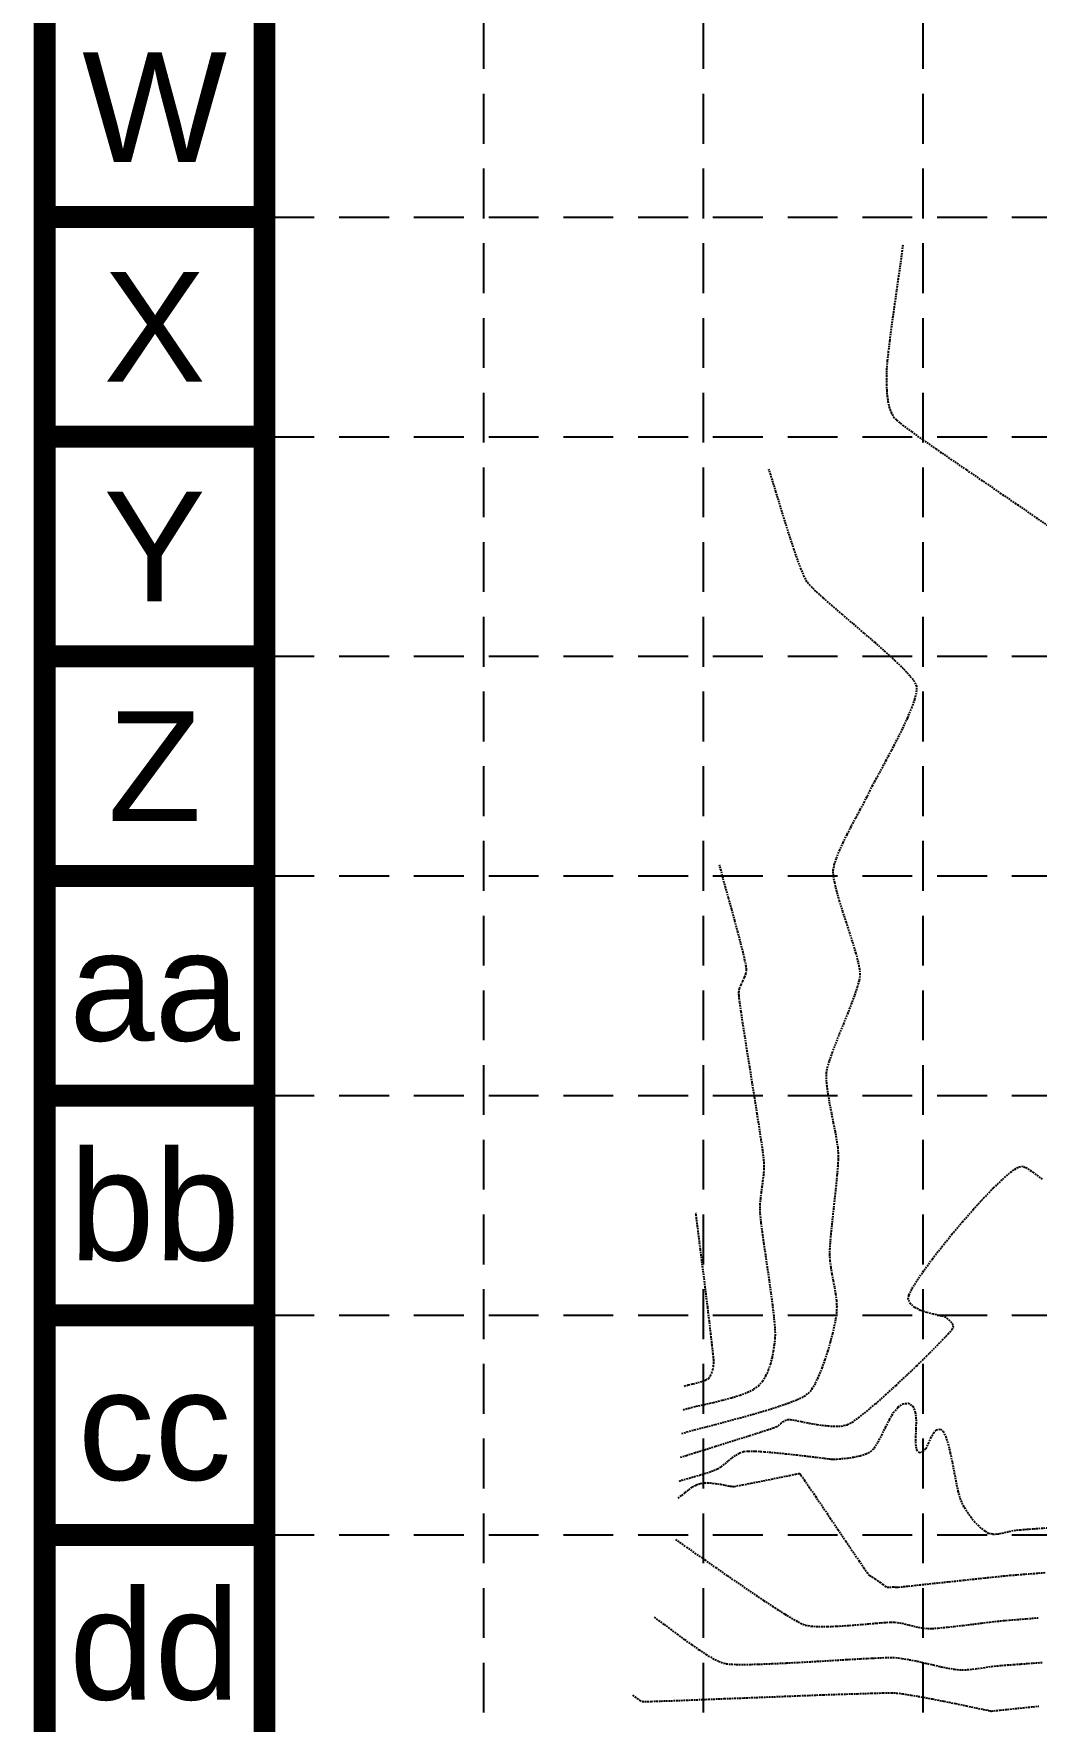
# Model space of a CAD drawing. Header units: inches. Extents: x 7994 to 10114, y 11164 to 12491.
# Drawn here: x 7994.1 to 8145, y 11468.5 to 11722.6 of the extents above; entities that cross this region are included whole.
import ezdxf
from ezdxf.enums import TextEntityAlignment as Align

# ---------------------------------------------------------------- set-up
doc = ezdxf.new("R2010")
doc.units = ezdxf.units.IN
doc.header["$MEASUREMENT"] = 0
doc.linetypes.add('HIDDEN', pattern=[0.375, 0.25, -0.125])
doc.linetypes.add('x4227topo$0$HIDDEN', pattern=[0.375, 0.25, -0.125])
for name, color, linetype in [('BASE', 7, 'Continuous'), ('CONTOURS', 43, 'x4227topo$0$HIDDEN'), ('GRID', 254, 'HIDDEN')]:
    doc.layers.add(name, color=color, linetype=linetype)
doc.styles.get("Standard").update_dxf_attribs({"font": 'ARIAL.TTF'})

msp = doc.modelspace()

# ---------------------------------------------------------------- linework, layer by layer
at = {"layer": 'BASE', "const_width": 3.31}
for points in [[(7995.74, 11165.85), (10112.54, 11165.85), (10112.54, 12488.85), (7995.74, 12488.85)], [(8028.82, 11198.92), (10079.47, 11198.92), (10079.47, 12455.77), (8028.82, 12455.77)]]:
    msp.add_lwpolyline(points, close=True, dxfattribs=at)
for points in [[(8028.82, 11695.05), (7995.74, 11695.05)], [(8028.82, 11661.97), (7995.74, 11661.97)], [(8028.82, 11628.9), (7995.74, 11628.9)], [(8028.82, 11595.82), (7995.74, 11595.82)], [(8028.82, 11562.75), (7995.74, 11562.75)], [(8028.82, 11529.67), (7995.74, 11529.67)], [(8028.82, 11496.6), (7995.74, 11496.6)]]:
    msp.add_lwpolyline(points, dxfattribs=at)
at = {"layer": 'CONTOURS', "color": 43}
for p, q in [((8124.79, 11690, 1243), (8124.63, 11688.84, 1243)), ((8124.9, 11690.81, 1243), (8124.79, 11690, 1243)), ((8124.43, 11687.4, 1243), (8124.19, 11685.74, 1243)), ((8124.63, 11688.84, 1243), (8124.43, 11687.4, 1243)), ((8124.19, 11685.74, 1243), (8123.93, 11683.92, 1243)), ((8123.66, 11682.01, 1243), (8123.4, 11680.08, 1243)), ((8123.93, 11683.92, 1243), (8123.66, 11682.01, 1243)), ((8123.4, 11680.08, 1243), (8123.14, 11678.19, 1243)), ((8123.14, 11678.19, 1243), (8122.91, 11676.4, 1243)), ((8122.71, 11674.78, 1243), (8122.56, 11673.39, 1243)), ((8122.91, 11676.4, 1243), (8122.71, 11674.78, 1243)), ((8122.46, 11672.31, 1243), (8122.43, 11671.59, 1243)), ((8122.43, 11671.59, 1243), (8122.44, 11670.74, 1243)), ((8122.56, 11673.39, 1243), (8122.46, 11672.31, 1243)), ((8122.44, 11670.74, 1243), (8122.45, 11669.87, 1243)), ((8122.45, 11669.87, 1243), (8122.47, 11669, 1243)), ((8122.47, 11669, 1243), (8122.53, 11668.14, 1243)), ((8122.53, 11668.14, 1243), (8122.65, 11667.3, 1243)), ((8122.65, 11667.3, 1243), (8122.83, 11666.47, 1243)), ((8122.83, 11666.47, 1243), (8123.11, 11665.69, 1243)), ((8123.11, 11665.69, 1243), (8123.49, 11664.94, 1243)), ((8123.49, 11664.94, 1243), (8123.94, 11664.47, 1243)), ((8123.94, 11664.47, 1243), (8124.86, 11663.72, 1243)), ((8124.86, 11663.72, 1243), (8126.2, 11662.73, 1243)), ((8126.2, 11662.73, 1243), (8127.89, 11661.52, 1243)), ((8127.89, 11661.52, 1243), (8129.87, 11660.13, 1243)), ((8129.87, 11660.13, 1243), (8132.09, 11658.6, 1243)), ((8105.01, 11656.24, 1243), (8104.75, 11657.06, 1243)), ((8105.37, 11655.08, 1243), (8105.01, 11656.24, 1243)), ((8132.09, 11658.6, 1243), (8134.49, 11656.96, 1243)), ((8134.49, 11656.96, 1243), (8137, 11655.25, 1243)), ((8105.8, 11653.67, 1243), (8105.37, 11655.08, 1243)), ((8106.29, 11652.05, 1243), (8105.8, 11653.67, 1243)), ((8137, 11655.25, 1243), (8139.56, 11653.49, 1243)), ((8106.82, 11650.3, 1243), (8106.29, 11652.05, 1243)), ((8139.56, 11653.49, 1243), (8142.13, 11651.74, 1243)), ((8142.13, 11651.74, 1243), (8144.63, 11650, 1243)), ((8107.39, 11648.5, 1243), (8106.82, 11650.3, 1243)), ((8107.96, 11646.7, 1243), (8107.39, 11648.5, 1243)), ((8144.63, 11650, 1243), (8147.01, 11648.34, 1243)), ((8108.53, 11644.97, 1243), (8107.96, 11646.7, 1243)), ((8109.08, 11643.38, 1243), (8108.53, 11644.97, 1243)), ((8109.6, 11642, 1243), (8109.08, 11643.38, 1243)), ((8110.07, 11640.9, 1243), (8109.6, 11642, 1243)), ((8110.46, 11640.14, 1243), (8110.07, 11640.9, 1243)), ((8110.96, 11639.54, 1243), (8110.46, 11640.14, 1243)), ((8111.8, 11638.7, 1243), (8110.96, 11639.54, 1243)), ((8112.93, 11637.67, 1243), (8111.8, 11638.7, 1243)), ((8114.28, 11636.49, 1243), (8112.93, 11637.67, 1243)), ((8115.79, 11635.19, 1243), (8114.28, 11636.49, 1243)), ((8117.41, 11633.81, 1243), (8115.79, 11635.19, 1243)), ((8119.07, 11632.39, 1243), (8117.41, 11633.81, 1243)), ((8120.72, 11630.96, 1243), (8119.07, 11632.39, 1243)), ((8122.3, 11629.56, 1243), (8120.72, 11630.96, 1243)), ((8123.74, 11628.24, 1243), (8122.3, 11629.56, 1243)), ((8124.99, 11627.02, 1243), (8123.74, 11628.24, 1243)), ((8125.99, 11625.94, 1243), (8124.99, 11627.02, 1243)), ((8126.68, 11625.04, 1243), (8125.99, 11625.94, 1243)), ((8126.99, 11624.36, 1243), (8126.68, 11625.04, 1243)), ((8126.72, 11622.45, 1243), (8126.98, 11623.54, 1243)), ((8126.98, 11623.54, 1243), (8126.99, 11624.36, 1243)), ((8125.63, 11619.64, 1243), (8126.26, 11621.13, 1243)), ((8126.26, 11621.13, 1243), (8126.72, 11622.45, 1243)), ((8124.06, 11616.4, 1243), (8124.89, 11618.05, 1243)), ((8124.89, 11618.05, 1243), (8125.63, 11619.64, 1243)), ((8123.21, 11614.76, 1243), (8124.06, 11616.4, 1243)), ((8121.57, 11611.71, 1243), (8122.36, 11613.17, 1243)), ((8122.36, 11613.17, 1243), (8123.21, 11614.76, 1243)), ((8120.3, 11609.36, 1243), (8120.87, 11610.42, 1243)), ((8120.87, 11610.42, 1243), (8121.57, 11611.71, 1243)), ((8119.06, 11606.88, 1243), (8119.55, 11607.83, 1243)), ((8119.55, 11607.83, 1243), (8119.92, 11608.59, 1243)), ((8119.92, 11608.59, 1243), (8120.3, 11609.36, 1243)), ((8117.84, 11604.61, 1243), (8118.48, 11605.8, 1243)), ((8118.48, 11605.8, 1243), (8119.06, 11606.88, 1243)), ((8116.52, 11602.08, 1243), (8117.18, 11603.36, 1243)), ((8117.18, 11603.36, 1243), (8117.84, 11604.61, 1243)), ((8115.35, 11599.61, 1243), (8115.9, 11600.82, 1243)), ((8115.9, 11600.82, 1243), (8116.52, 11602.08, 1243)), ((8114.58, 11597.51, 1243), (8114.9, 11598.49, 1243)), ((8114.9, 11598.49, 1243), (8115.35, 11599.61, 1243)), ((8097.53, 11596.65, 1244), (8097.3, 11597.48, 1244)), ((8097.84, 11595.5, 1244), (8097.53, 11596.65, 1244)), ((8098.23, 11594.09, 1244), (8097.84, 11595.5, 1244)), ((8114.42, 11596.68, 1243), (8114.58, 11597.51, 1243)), ((8114.45, 11595.87, 1243), (8114.42, 11596.68, 1243)), ((8114.65, 11594.78, 1243), (8114.45, 11595.87, 1243)), ((8098.67, 11592.5, 1244), (8098.23, 11594.09, 1244)), ((8114.97, 11593.48, 1243), (8114.65, 11594.78, 1243)), ((8115.39, 11592.01, 1243), (8114.97, 11593.48, 1243)), ((8099.14, 11590.81, 1244), (8098.67, 11592.5, 1244)), ((8099.61, 11589.07, 1244), (8099.14, 11590.81, 1244)), ((8115.88, 11590.44, 1243), (8115.39, 11592.01, 1243)), ((8116.4, 11588.82, 1243), (8115.88, 11590.44, 1243)), ((8100.07, 11587.36, 1244), (8099.61, 11589.07, 1244)), ((8116.93, 11587.19, 1243), (8116.4, 11588.82, 1243)), ((8100.49, 11585.74, 1244), (8100.07, 11587.36, 1244)), ((8100.86, 11584.3, 1244), (8100.49, 11585.74, 1244)), ((8117.43, 11585.62, 1243), (8116.93, 11587.19, 1243)), ((8117.86, 11584.15, 1243), (8117.43, 11585.62, 1243)), ((8101.14, 11583.1, 1244), (8100.86, 11584.3, 1244)), ((8101.32, 11582.2, 1244), (8101.14, 11583.1, 1244)), ((8118.21, 11582.85, 1243), (8117.86, 11584.15, 1243)), ((8118.42, 11581.76, 1243), (8118.21, 11582.85, 1243)), ((8100.55, 11579.43, 1244), (8100.82, 11579.98, 1244)), ((8100.82, 11579.98, 1244), (8101.08, 11580.54, 1244)), ((8101.08, 11580.54, 1244), (8101.29, 11581.1, 1244)), ((8101.29, 11581.1, 1244), (8101.38, 11581.69, 1244)), ((8101.38, 11581.69, 1244), (8101.32, 11582.2, 1244)), ((8118.09, 11579.11, 1243), (8118.37, 11580.14, 1243)), ((8118.37, 11580.14, 1243), (8118.49, 11580.94, 1243)), ((8118.49, 11580.94, 1243), (8118.42, 11581.76, 1243)), ((8100.21, 11578.28, 1244), (8100.33, 11578.86, 1244)), ((8100.24, 11577.77, 1244), (8100.21, 11578.28, 1244)), ((8100.36, 11576.78, 1244), (8100.24, 11577.77, 1244)), ((8100.33, 11578.86, 1244), (8100.55, 11579.43, 1244)), ((8117.18, 11576.52, 1243), (8117.68, 11577.88, 1243)), ((8117.68, 11577.88, 1243), (8118.09, 11579.11, 1243)), ((8100.56, 11575.37, 1244), (8100.36, 11576.78, 1244)), ((8100.82, 11573.62, 1244), (8100.56, 11575.37, 1244)), ((8116, 11573.55, 1243), (8116.61, 11575.06, 1243)), ((8116.61, 11575.06, 1243), (8117.18, 11576.52, 1243)), ((8101.14, 11571.61, 1244), (8100.82, 11573.62, 1244)), ((8115.39, 11572.04, 1243), (8116, 11573.55, 1243)), ((8101.49, 11569.39, 1244), (8101.14, 11571.61, 1244)), ((8114.29, 11569.22, 1243), (8114.81, 11570.58, 1243)), ((8114.81, 11570.58, 1243), (8115.39, 11572.04, 1243)), ((8101.86, 11567.06, 1244), (8101.49, 11569.39, 1244)), ((8113.56, 11566.96, 1243), (8113.87, 11567.99, 1243)), ((8113.87, 11567.99, 1243), (8114.29, 11569.22, 1243)), ((8102.24, 11564.67, 1244), (8101.86, 11567.06, 1244)), ((8102.62, 11562.3, 1244), (8102.24, 11564.67, 1244)), ((8113.4, 11565.25, 1243), (8113.41, 11566.16, 1243)), ((8113.5, 11564.13, 1243), (8113.4, 11565.25, 1243)), ((8113.41, 11566.16, 1243), (8113.56, 11566.96, 1243)), ((8102.98, 11560.02, 1244), (8102.62, 11562.3, 1244)), ((8113.68, 11562.86, 1243), (8113.5, 11564.13, 1243)), ((8113.92, 11561.49, 1243), (8113.68, 11562.86, 1243)), ((8103.31, 11557.91, 1244), (8102.98, 11560.02, 1244)), ((8114.19, 11560.07, 1243), (8113.92, 11561.49, 1243)), ((8114.48, 11558.65, 1243), (8114.19, 11560.07, 1243)), ((8103.59, 11556.03, 1244), (8103.31, 11557.91, 1244)), ((8114.75, 11557.28, 1243), (8114.48, 11558.65, 1243)), ((8114.98, 11556.01, 1243), (8114.75, 11557.28, 1243)), ((8103.81, 11554.47, 1244), (8103.59, 11556.03, 1244)), ((8103.96, 11553.28, 1244), (8103.81, 11554.47, 1244)), ((8115.14, 11554.89, 1243), (8114.98, 11556.01, 1243)), ((8115.22, 11553.98, 1243), (8115.14, 11554.89, 1243)), ((8104.03, 11552.56, 1244), (8103.96, 11553.28, 1244)), ((8104.02, 11551.66, 1244), (8104.03, 11552.56, 1244)), ((8115.04, 11550.85, 1243), (8115.15, 11552.11, 1243)), ((8115.15, 11552.11, 1243), (8115.21, 11553.17, 1243)), ((8115.21, 11553.17, 1243), (8115.22, 11553.98, 1243)), ((8142.08, 11551.87, 1242), (8142.76, 11552.13, 1242)), ((8142.76, 11552.13, 1242), (8143.41, 11551.91, 1242)), ((8143.41, 11551.91, 1242), (8144.47, 11551.22, 1242)), ((8103.73, 11548.99, 1244), (8103.85, 11549.88, 1244)), ((8103.85, 11549.88, 1244), (8103.96, 11550.77, 1244)), ((8103.96, 11550.77, 1244), (8104.02, 11551.66, 1244)), ((8114.75, 11547.93, 1243), (8114.91, 11549.44, 1243)), ((8114.91, 11549.44, 1243), (8115.04, 11550.85, 1243)), ((8138.56, 11548.86, 1242), (8139.93, 11550.17, 1242)), ((8139.93, 11550.17, 1242), (8141.11, 11551.2, 1242)), ((8141.11, 11551.2, 1242), (8142.08, 11551.87, 1242)), ((8144.47, 11551.22, 1242), (8145.89, 11550.11, 1242)), ((8103.43, 11546.32, 1244), (8103.5, 11547.21, 1244)), ((8103.5, 11547.21, 1244), (8103.61, 11548.1, 1244)), ((8103.61, 11548.1, 1244), (8103.73, 11548.99, 1244)), ((8114.58, 11546.36, 1243), (8114.75, 11547.93, 1243)), ((8135.49, 11545.59, 1242), (8137.06, 11547.31, 1242)), ((8137.06, 11547.31, 1242), (8138.56, 11548.86, 1242)), ((8093.85, 11544.27, 1245), (8093.76, 11545.08, 1245)), ((8094.01, 11543.04, 1245), (8093.85, 11544.27, 1245)), ((8103.41, 11545.43, 1244), (8103.43, 11546.32, 1244)), ((8103.46, 11544.68, 1244), (8103.41, 11545.43, 1244)), ((8103.59, 11543.57, 1244), (8103.46, 11544.68, 1244)), ((8114.25, 11543.29, 1243), (8114.41, 11544.8, 1243)), ((8114.41, 11544.8, 1243), (8114.58, 11546.36, 1243)), ((8133.88, 11543.75, 1242), (8135.49, 11545.59, 1242)), ((8094.21, 11541.45, 1245), (8094.01, 11543.04, 1245)), ((8103.77, 11542.17, 1244), (8103.59, 11543.57, 1244)), ((8104, 11540.53, 1244), (8103.77, 11542.17, 1244)), ((8113.99, 11540.62, 1243), (8114.1, 11541.88, 1243)), ((8114.1, 11541.88, 1243), (8114.25, 11543.29, 1243)), ((8130.76, 11539.98, 1242), (8132.29, 11541.87, 1242)), ((8132.29, 11541.87, 1242), (8133.88, 11543.75, 1242)), ((8094.44, 11539.58, 1245), (8094.21, 11541.45, 1245)), ((8094.7, 11537.51, 1245), (8094.44, 11539.58, 1245)), ((8104.26, 11538.74, 1244), (8104, 11540.53, 1244)), ((8113.91, 11538.75, 1243), (8113.92, 11539.56, 1243)), ((8113.92, 11539.56, 1243), (8113.99, 11540.62, 1243)), ((8129.35, 11538.16, 1242), (8130.76, 11539.98, 1242)), ((8094.98, 11535.32, 1245), (8094.7, 11537.51, 1245)), ((8104.54, 11536.84, 1244), (8104.26, 11538.74, 1244)), ((8104.81, 11534.91, 1244), (8104.54, 11536.84, 1244)), ((8113.96, 11537.83, 1243), (8113.91, 11538.75, 1243)), ((8114.09, 11536.87, 1243), (8113.96, 11537.83, 1243)), ((8114.26, 11535.88, 1243), (8114.09, 11536.87, 1243)), ((8128.1, 11536.46, 1242), (8129.35, 11538.16, 1242)), ((8095.26, 11533.08, 1245), (8094.98, 11535.32, 1245)), ((8105.08, 11533.01, 1244), (8104.81, 11534.91, 1244)), ((8114.46, 11534.87, 1243), (8114.26, 11535.88, 1243)), ((8114.65, 11533.85, 1243), (8114.46, 11534.87, 1243)), ((8126.29, 11533.67, 1242), (8127.06, 11534.95, 1242)), ((8127.06, 11534.95, 1242), (8128.1, 11536.46, 1242)), ((8095.53, 11530.87, 1245), (8095.26, 11533.08, 1245)), ((8105.32, 11531.21, 1244), (8105.08, 11533.01, 1244)), ((8114.82, 11532.84, 1243), (8114.65, 11533.85, 1243)), ((8114.94, 11531.85, 1243), (8114.82, 11532.84, 1243)), ((8114.99, 11530.89, 1243), (8114.94, 11531.85, 1243)), ((8125.71, 11532.09, 1242), (8125.82, 11532.7, 1242)), ((8126.06, 11531.39, 1242), (8125.71, 11532.09, 1242)), ((8125.82, 11532.7, 1242), (8126.29, 11533.67, 1242)), ((8095.78, 11528.76, 1245), (8095.53, 11530.87, 1245)), ((8105.51, 11529.56, 1244), (8105.32, 11531.21, 1244)), ((8105.65, 11528.14, 1244), (8105.51, 11529.56, 1244)), ((8114.63, 11528.11, 1243), (8114.83, 11529.15, 1243)), ((8114.83, 11529.15, 1243), (8114.95, 11529.98, 1243)), ((8114.95, 11529.98, 1243), (8114.99, 11530.89, 1243)), ((8126.71, 11530.84, 1242), (8126.06, 11531.39, 1242)), ((8127.57, 11530.41, 1242), (8126.71, 11530.84, 1242)), ((8128.53, 11530.08, 1242), (8127.57, 11530.41, 1242)), ((8129.5, 11529.83, 1242), (8128.53, 11530.08, 1242)), ((8130.36, 11529.63, 1242), (8129.5, 11529.83, 1242)), ((8131.03, 11529.47, 1242), (8130.36, 11529.63, 1242)), ((8131.39, 11529.32, 1242), (8131.03, 11529.47, 1242)), ((8131.69, 11529.07, 1242), (8131.39, 11529.32, 1242)), ((8132, 11528.8, 1242), (8131.69, 11529.07, 1242)), ((8096.01, 11526.84, 1245), (8095.78, 11528.76, 1245)), ((8096.2, 11525.17, 1245), (8096.01, 11526.84, 1245)), ((8105.72, 11527, 1244), (8105.65, 11528.14, 1244)), ((8105.7, 11526.22, 1244), (8105.72, 11527, 1244)), ((8114.03, 11525.66, 1243), (8114.36, 11526.94, 1243)), ((8114.36, 11526.94, 1243), (8114.63, 11528.11, 1243)), ((8130.87, 11525.95, 1242), (8131.73, 11526.87, 1242)), ((8131.73, 11526.87, 1242), (8132.3, 11527.51, 1242)), ((8132.27, 11528.51, 1242), (8132, 11528.8, 1242)), ((8132.46, 11528.18, 1242), (8132.27, 11528.51, 1242)), ((8132.3, 11527.51, 1242), (8132.5, 11527.83, 1242)), ((8132.5, 11527.83, 1242), (8132.46, 11528.18, 1242)), ((8096.35, 11523.83, 1245), (8096.2, 11525.17, 1245)), ((8105.26, 11523.31, 1244), (8105.44, 11524.29, 1244)), ((8105.44, 11524.29, 1244), (8105.59, 11525.26, 1244)), ((8105.59, 11525.26, 1244), (8105.7, 11526.22, 1244)), ((8113.21, 11522.99, 1243), (8113.64, 11524.33, 1243)), ((8113.64, 11524.33, 1243), (8114.03, 11525.66, 1243)), ((8128.45, 11523.5, 1242), (8129.76, 11524.81, 1242)), ((8129.76, 11524.81, 1242), (8130.87, 11525.95, 1242)), ((8096.15, 11520.99, 1245), (8096.3, 11521.47, 1245)), ((8096.3, 11521.47, 1245), (8096.39, 11521.97, 1245)), ((8096.43, 11522.91, 1245), (8096.35, 11523.83, 1245)), ((8096.39, 11521.97, 1245), (8096.45, 11522.46, 1245)), ((8096.45, 11522.46, 1245), (8096.43, 11522.91, 1245)), ((8104.29, 11520.56, 1244), (8104.7, 11521.43, 1244)), ((8104.7, 11521.43, 1244), (8105.01, 11522.35, 1244)), ((8105.01, 11522.35, 1244), (8105.26, 11523.31, 1244)), ((8112.26, 11520.5, 1243), (8112.75, 11521.7, 1243)), ((8112.75, 11521.7, 1243), (8113.21, 11522.99, 1243)), ((8125.45, 11520.6, 1242), (8127, 11522.08, 1242)), ((8127, 11522.08, 1242), (8128.45, 11523.5, 1242)), ((8092.01, 11519.02, 1245), (8092.66, 11519.2, 1245)), ((8092.66, 11519.2, 1245), (8093.36, 11519.36, 1245)), ((8093.36, 11519.36, 1245), (8094.06, 11519.53, 1245)), ((8094.06, 11519.53, 1245), (8094.71, 11519.71, 1245)), ((8094.71, 11519.71, 1245), (8095.25, 11519.92, 1245)), ((8095.25, 11519.92, 1245), (8095.64, 11520.17, 1245)), ((8095.64, 11520.17, 1245), (8095.94, 11520.55, 1245)), ((8095.94, 11520.55, 1245), (8096.15, 11520.99, 1245)), ((8102.48, 11518.54, 1244), (8103.17, 11519.05, 1244)), ((8103.17, 11519.05, 1244), (8103.79, 11519.76, 1244)), ((8103.79, 11519.76, 1244), (8104.29, 11520.56, 1244)), ((8111.22, 11518.56, 1243), (8111.74, 11519.44, 1243)), ((8111.74, 11519.44, 1243), (8112.26, 11520.5, 1243)), ((8122.31, 11517.68, 1242), (8123.87, 11519.12, 1242)), ((8123.87, 11519.12, 1242), (8125.45, 11520.6, 1242)), ((8095.04, 11516.24, 1244), (8096.39, 11516.55, 1244)), ((8096.39, 11516.55, 1244), (8097.76, 11516.88, 1244)), ((8097.76, 11516.88, 1244), (8099.12, 11517.25, 1244)), ((8099.12, 11517.25, 1244), (8100.39, 11517.64, 1244)), ((8100.39, 11517.64, 1244), (8101.53, 11518.07, 1244)), ((8101.53, 11518.07, 1244), (8102.48, 11518.54, 1244)), ((8106.04, 11515.89, 1243), (8107.65, 11516.44, 1243)), ((8107.65, 11516.44, 1243), (8109, 11516.97, 1243)), ((8109, 11516.97, 1243), (8110.04, 11517.47, 1243)), ((8110.04, 11517.47, 1243), (8110.7, 11517.92, 1243)), ((8110.7, 11517.92, 1243), (8111.22, 11518.56, 1243)), ((8119.43, 11515.19, 1242), (8120.81, 11516.36, 1242)), ((8120.81, 11516.36, 1242), (8122.31, 11517.68, 1242)), ((8124.17, 11515.84, 1241), (8124.89, 11516.35, 1241)), ((8124.89, 11516.35, 1241), (8125.68, 11516.42, 1241)), ((8125.68, 11516.42, 1241), (8126.4, 11515.96, 1241)), ((8091.82, 11515.44, 1244), (8092.7, 11515.69, 1244)), ((8092.7, 11515.69, 1244), (8093.8, 11515.96, 1244)), ((8093.8, 11515.96, 1244), (8095.04, 11516.24, 1244)), ((8098.5, 11513.71, 1243), (8100.42, 11514.23, 1243)), ((8100.42, 11514.23, 1243), (8102.36, 11514.78, 1243)), ((8102.36, 11514.78, 1243), (8104.26, 11515.33, 1243)), ((8104.26, 11515.33, 1243), (8106.04, 11515.89, 1243)), ((8106.81, 11513.6, 1242), (8107.15, 11513.84, 1242)), ((8107.15, 11513.84, 1242), (8107.53, 11513.99, 1242)), ((8107.53, 11513.99, 1242), (8107.93, 11513.98, 1242)), ((8107.93, 11513.98, 1242), (8108.64, 11513.86, 1242)), ((8108.64, 11513.86, 1242), (8109.6, 11513.67, 1242)), ((8117.25, 11513.55, 1242), (8118.23, 11514.24, 1242)), ((8118.23, 11514.24, 1242), (8119.43, 11515.19, 1242)), ((8122.29, 11512.78, 1241), (8122.88, 11513.95, 1241)), ((8122.88, 11513.95, 1241), (8123.5, 11515.01, 1241)), ((8123.5, 11515.01, 1241), (8124.17, 11515.84, 1241)), ((8126.4, 11515.96, 1241), (8126.77, 11515.09, 1241)), ((8126.77, 11515.09, 1241), (8126.89, 11513.95, 1241)), ((8126.89, 11513.95, 1241), (8126.87, 11512.67, 1241)), ((8091.62, 11511.86, 1243), (8092.41, 11512.1, 1243)), ((8092.41, 11512.1, 1243), (8093.56, 11512.41, 1243)), ((8093.56, 11512.41, 1243), (8095, 11512.79, 1243)), ((8095, 11512.79, 1243), (8096.67, 11513.23, 1243)), ((8096.67, 11513.23, 1243), (8098.5, 11513.71, 1243)), ((8100.2, 11511.04, 1242), (8101.85, 11511.56, 1242)), ((8101.85, 11511.56, 1242), (8103.32, 11512.03, 1242)), ((8103.32, 11512.03, 1242), (8104.53, 11512.42, 1242)), ((8104.53, 11512.42, 1242), (8105.39, 11512.7, 1242)), ((8105.39, 11512.7, 1242), (8105.8, 11512.86, 1242)), ((8105.8, 11512.86, 1242), (8106.16, 11513.07, 1242)), ((8106.16, 11513.07, 1242), (8106.49, 11513.34, 1242)), ((8106.49, 11513.34, 1242), (8106.81, 11513.6, 1242)), ((8109.6, 11513.67, 1242), (8110.73, 11513.44, 1242)), ((8110.73, 11513.44, 1242), (8111.97, 11513.23, 1242)), ((8111.97, 11513.23, 1242), (8113.24, 11513.05, 1242)), ((8113.24, 11513.05, 1242), (8114.47, 11512.96, 1242)), ((8114.47, 11512.96, 1242), (8115.6, 11512.99, 1242)), ((8115.6, 11512.99, 1242), (8116.55, 11513.19, 1242)), ((8116.55, 11513.19, 1242), (8117.25, 11513.55, 1242)), ((8121.17, 11510.54, 1241), (8121.72, 11511.61, 1241)), ((8121.72, 11511.61, 1241), (8122.29, 11512.78, 1241)), ((8126.81, 11511.4, 1241), (8126.8, 11510.28, 1241)), ((8126.87, 11512.67, 1241), (8126.81, 11511.4, 1241)), ((8129.11, 11511.17, 1241), (8129.49, 11511.92, 1241)), ((8129.49, 11511.92, 1241), (8129.94, 11512.42, 1241)), ((8129.94, 11512.42, 1241), (8130.51, 11512.52, 1241)), ((8130.51, 11512.52, 1241), (8130.95, 11512.17, 1241)), ((8130.95, 11512.17, 1241), (8131.35, 11511.4, 1241)), ((8131.35, 11511.4, 1241), (8131.71, 11510.29, 1241)), ((8092.32, 11508.57, 1242), (8093.55, 11508.96, 1242)), ((8093.55, 11508.96, 1242), (8095.05, 11509.42, 1242)), ((8095.05, 11509.42, 1242), (8096.71, 11509.94, 1242)), ((8096.71, 11509.94, 1242), (8098.46, 11510.49, 1242)), ((8098.46, 11510.49, 1242), (8100.2, 11511.04, 1242)), ((8099.76, 11508.6, 1241), (8100.34, 11508.94, 1241)), ((8100.34, 11508.94, 1241), (8100.98, 11509.17, 1241)), ((8100.98, 11509.17, 1241), (8101.63, 11509.23, 1241)), ((8101.63, 11509.23, 1241), (8102.68, 11509.21, 1241)), ((8102.68, 11509.21, 1241), (8104.03, 11509.13, 1241)), ((8104.03, 11509.13, 1241), (8105.58, 11508.99, 1241)), ((8105.58, 11508.99, 1241), (8107.24, 11508.83, 1241)), ((8107.24, 11508.83, 1241), (8108.92, 11508.64, 1241)), ((8118.46, 11508.52, 1241), (8119.34, 11508.79, 1241)), ((8119.34, 11508.79, 1241), (8120.07, 11509.14, 1241)), ((8120.07, 11509.14, 1241), (8120.62, 11509.68, 1241)), ((8120.62, 11509.68, 1241), (8121.17, 11510.54, 1241)), ((8126.8, 11510.28, 1241), (8126.95, 11509.44, 1241)), ((8126.95, 11509.44, 1241), (8127.36, 11509.03, 1241)), ((8127.36, 11509.03, 1241), (8127.93, 11509.12, 1241)), ((8127.93, 11509.12, 1241), (8128.38, 11509.61, 1241)), ((8128.38, 11509.61, 1241), (8128.76, 11510.35, 1241)), ((8128.76, 11510.35, 1241), (8129.11, 11511.17, 1241)), ((8131.71, 11510.29, 1241), (8132.04, 11508.96, 1241)), ((8132.04, 11508.96, 1241), (8132.35, 11507.48, 1241)), ((8091.42, 11508.29, 1242), (8092.32, 11508.57, 1242)), ((8095.75, 11506.05, 1241), (8096.41, 11506.29, 1241)), ((8096.41, 11506.29, 1241), (8096.99, 11506.54, 1241)), ((8096.99, 11506.54, 1241), (8097.58, 11506.88, 1241)), ((8097.58, 11506.88, 1241), (8098.14, 11507.3, 1241)), ((8098.14, 11507.3, 1241), (8098.68, 11507.74, 1241)), ((8098.68, 11507.74, 1241), (8099.21, 11508.19, 1241)), ((8099.21, 11508.19, 1241), (8099.76, 11508.6, 1241)), ((8108.92, 11508.64, 1241), (8110.5, 11508.46, 1241)), ((8110.5, 11508.46, 1241), (8111.91, 11508.28, 1241)), ((8111.91, 11508.28, 1241), (8113.04, 11508.14, 1241)), ((8113.04, 11508.14, 1241), (8113.79, 11508.04, 1241)), ((8113.79, 11508.04, 1241), (8114.08, 11508, 1241)), ((8114.08, 11508, 1241), (8114.17, 11507.99, 1241)), ((8114.17, 11507.99, 1241), (8114.26, 11507.99, 1241)), ((8114.26, 11507.99, 1241), (8114.45, 11508, 1241)), ((8114.45, 11508, 1241), (8114.95, 11508.02, 1241)), ((8114.95, 11508.02, 1241), (8115.68, 11508.08, 1241)), ((8115.68, 11508.08, 1241), (8116.55, 11508.17, 1241)), ((8116.55, 11508.17, 1241), (8117.51, 11508.32, 1241)), ((8117.51, 11508.32, 1241), (8118.46, 11508.52, 1241)), ((8132.35, 11507.48, 1241), (8132.64, 11505.96, 1241)), ((8091.23, 11504.71, 1241), (8091.97, 11504.94, 1241)), ((8091.97, 11504.94, 1241), (8092.74, 11505.16, 1241)), ((8092.69, 11503.4, 1240), (8093.23, 11503.8, 1240)), ((8092.74, 11505.16, 1241), (8093.52, 11505.38, 1241)), ((8093.23, 11503.8, 1240), (8093.81, 11504.13, 1240)), ((8093.52, 11505.38, 1241), (8094.29, 11505.6, 1241)), ((8093.81, 11504.13, 1240), (8094.43, 11504.35, 1240)), ((8094.29, 11505.6, 1241), (8095.04, 11505.82, 1241)), ((8094.43, 11504.35, 1240), (8095.07, 11504.43, 1240)), ((8095.04, 11505.82, 1241), (8095.75, 11506.05, 1241)), ((8095.07, 11504.43, 1240), (8095.83, 11504.42, 1240)), ((8095.83, 11504.42, 1240), (8096.65, 11504.34, 1240)), ((8096.65, 11504.34, 1240), (8097.43, 11504.22, 1240)), ((8097.43, 11504.22, 1240), (8098.12, 11504.1, 1240)), ((8098.12, 11504.1, 1240), (8098.62, 11504, 1240)), ((8098.62, 11504, 1240), (8098.86, 11503.96, 1240)), ((8098.86, 11503.96, 1240), (8099.08, 11503.93, 1240)), ((8099.08, 11503.93, 1240), (8099.29, 11503.9, 1240)), ((8099.29, 11503.9, 1240), (8099.51, 11503.9, 1240)), ((8099.51, 11503.9, 1240), (8099.89, 11503.97, 1240)), ((8099.89, 11503.97, 1240), (8100.79, 11504.14, 1240)), ((8100.79, 11504.14, 1240), (8102.07, 11504.39, 1240)), ((8102.07, 11504.39, 1240), (8103.56, 11504.69, 1240)), ((8103.56, 11504.69, 1240), (8105.13, 11505, 1240)), ((8105.13, 11505, 1240), (8106.61, 11505.3, 1240)), ((8106.61, 11505.3, 1240), (8107.87, 11505.55, 1240)), ((8107.87, 11505.55, 1240), (8108.75, 11505.73, 1240)), ((8108.75, 11505.73, 1240), (8109.09, 11505.8, 1240)), ((8109.09, 11505.8, 1240), (8109.24, 11505.85, 1240)), ((8109.24, 11505.85, 1240), (8109.38, 11505.85, 1240)), ((8109.38, 11505.85, 1240), (8109.57, 11505.59, 1240)), ((8109.57, 11505.59, 1240), (8110.07, 11504.87, 1240)), ((8110.07, 11504.87, 1240), (8110.81, 11503.79, 1240)), ((8110.81, 11503.79, 1240), (8111.75, 11502.41, 1240)), ((8132.64, 11505.96, 1241), (8132.92, 11504.5, 1241)), ((8132.92, 11504.5, 1241), (8133.2, 11503.18, 1241)), ((8091.09, 11502.15, 1240), (8091.63, 11502.54, 1240)), ((8091.63, 11502.54, 1240), (8092.16, 11502.97, 1240)), ((8092.16, 11502.97, 1240), (8092.69, 11503.4, 1240)), ((8111.75, 11502.41, 1240), (8112.82, 11500.83, 1240)), ((8133.2, 11503.18, 1241), (8133.48, 11502.11, 1241)), ((8133.48, 11502.11, 1241), (8133.76, 11501.38, 1241)), ((8133.76, 11501.38, 1241), (8134.16, 11500.7, 1241)), ((8112.82, 11500.83, 1240), (8113.97, 11499.12, 1240)), ((8113.97, 11499.12, 1240), (8115.15, 11497.38, 1240)), ((8134.16, 11500.7, 1241), (8134.62, 11500.01, 1241)), ((8134.62, 11500.01, 1241), (8135.11, 11499.32, 1241)), ((8135.11, 11499.32, 1241), (8135.64, 11498.66, 1241)), ((8135.64, 11498.66, 1241), (8136.18, 11498.06, 1241)), ((8115.15, 11497.38, 1240), (8116.31, 11495.67, 1240)), ((8136.18, 11498.06, 1241), (8136.73, 11497.55, 1241)), ((8136.73, 11497.55, 1241), (8137.27, 11497.14, 1241)), ((8137.27, 11497.14, 1241), (8137.78, 11496.88, 1241)), ((8137.78, 11496.88, 1241), (8138.45, 11496.72, 1241)), ((8138.45, 11496.72, 1241), (8139.14, 11496.74, 1241)), ((8139.14, 11496.74, 1241), (8139.85, 11496.86, 1241)), ((8139.85, 11496.86, 1241), (8140.56, 11497.03, 1241)), ((8140.56, 11497.03, 1241), (8141.28, 11497.21, 1241)), ((8141.28, 11497.21, 1241), (8141.99, 11497.32, 1241)), ((8141.99, 11497.32, 1241), (8142.53, 11497.36, 1241)), ((8142.53, 11497.36, 1241), (8143.55, 11497.44, 1241)), ((8143.55, 11497.44, 1241), (8144.97, 11497.55, 1241)), ((8144.97, 11497.55, 1241), (8146.72, 11497.67, 1241)), ((8090.68, 11495.89, 1239), (8091.34, 11495.45, 1239)), ((8091.34, 11495.45, 1239), (8092.33, 11494.76, 1239)), ((8092.33, 11494.76, 1239), (8093.6, 11493.87, 1239)), ((8093.6, 11493.87, 1239), (8095.09, 11492.82, 1239)), ((8116.31, 11495.67, 1240), (8117.37, 11494.09, 1240)), ((8117.37, 11494.09, 1240), (8118.3, 11492.72, 1240)), ((8095.09, 11492.82, 1239), (8096.74, 11491.67, 1239)), ((8096.74, 11491.67, 1239), (8098.51, 11490.43, 1239)), ((8118.3, 11492.72, 1240), (8119.03, 11491.63, 1240)), ((8119.03, 11491.63, 1240), (8119.51, 11490.92, 1240)), ((8119.51, 11490.92, 1240), (8119.69, 11490.66, 1240)), ((8144.57, 11490.79, 1240), (8146.44, 11490.94, 1240)), ((8098.51, 11490.43, 1239), (8100.34, 11489.17, 1239)), ((8100.34, 11489.17, 1239), (8102.17, 11487.92, 1239)), ((8119.69, 11490.66, 1240), (8119.73, 11490.6, 1240)), ((8119.73, 11490.6, 1240), (8119.88, 11490.49, 1240)), ((8119.88, 11490.49, 1240), (8120.23, 11490.27, 1240)), ((8120.23, 11490.27, 1240), (8120.66, 11489.99, 1240)), ((8120.66, 11489.99, 1240), (8121.04, 11489.73, 1240)), ((8121.04, 11489.73, 1240), (8121.42, 11489.47, 1240)), ((8121.42, 11489.47, 1240), (8121.84, 11489.17, 1240)), ((8121.84, 11489.17, 1240), (8122.23, 11488.9, 1240)), ((8122.23, 11488.9, 1240), (8122.54, 11488.75, 1240)), ((8122.54, 11488.75, 1240), (8122.91, 11488.72, 1240)), ((8122.91, 11488.72, 1240), (8123.29, 11488.76, 1240)), ((8123.29, 11488.76, 1240), (8123.53, 11488.78, 1240)), ((8123.53, 11488.78, 1240), (8123.72, 11488.74, 1240)), ((8123.72, 11488.74, 1240), (8123.9, 11488.71, 1240)), ((8123.9, 11488.71, 1240), (8124.22, 11488.74, 1240)), ((8124.22, 11488.74, 1240), (8125.03, 11488.82, 1240)), ((8125.03, 11488.82, 1240), (8126.26, 11488.95, 1240)), ((8126.26, 11488.95, 1240), (8127.81, 11489.12, 1240)), ((8127.81, 11489.12, 1240), (8129.59, 11489.31, 1240)), ((8129.59, 11489.31, 1240), (8131.51, 11489.51, 1240)), ((8131.51, 11489.51, 1240), (8133.49, 11489.72, 1240)), ((8133.49, 11489.72, 1240), (8135.43, 11489.93, 1240)), ((8135.43, 11489.93, 1240), (8137.24, 11490.12, 1240)), ((8137.24, 11490.12, 1240), (8138.84, 11490.29, 1240)), ((8138.84, 11490.29, 1240), (8140.12, 11490.42, 1240)), ((8140.12, 11490.42, 1240), (8141.02, 11490.51, 1240)), ((8141.02, 11490.51, 1240), (8141.79, 11490.57, 1240)), ((8141.79, 11490.57, 1240), (8142.99, 11490.67, 1240)), ((8142.99, 11490.67, 1240), (8144.57, 11490.79, 1240)), ((8102.17, 11487.92, 1239), (8103.95, 11486.72, 1239)), ((8103.95, 11486.72, 1239), (8105.63, 11485.62, 1239)), ((8087.45, 11484.19, 1238), (8088.13, 11483.71, 1238)), ((8088.13, 11483.71, 1238), (8088.97, 11483.11, 1238)), ((8105.63, 11485.62, 1239), (8107.16, 11484.66, 1239)), ((8107.16, 11484.66, 1239), (8108.47, 11483.87, 1239)), ((8108.47, 11483.87, 1239), (8109.52, 11483.31, 1239)), ((8109.52, 11483.31, 1239), (8110.25, 11483.01, 1239)), ((8119.53, 11483.19, 1239), (8120.89, 11483.31, 1239)), ((8120.89, 11483.31, 1239), (8122.08, 11483.4, 1239)), ((8122.08, 11483.4, 1239), (8123.02, 11483.45, 1239)), ((8123.02, 11483.45, 1239), (8123.66, 11483.45, 1239)), ((8123.66, 11483.45, 1239), (8124.38, 11483.36, 1239)), ((8124.38, 11483.36, 1239), (8125.09, 11483.22, 1239)), ((8135.38, 11483.15, 1239), (8136.73, 11483.31, 1239)), ((8136.73, 11483.31, 1239), (8138, 11483.47, 1239)), ((8138, 11483.47, 1239), (8139.13, 11483.6, 1239)), ((8139.13, 11483.6, 1239), (8140.04, 11483.69, 1239)), ((8140.04, 11483.69, 1239), (8140.9, 11483.77, 1239)), ((8140.9, 11483.77, 1239), (8142.1, 11483.86, 1239)), ((8142.1, 11483.86, 1239), (8143.58, 11483.98, 1239)), ((8143.58, 11483.98, 1239), (8145.25, 11484.11, 1239)), ((8088.97, 11483.11, 1238), (8089.91, 11482.4, 1238)), ((8089.91, 11482.4, 1238), (8090.94, 11481.64, 1238)), ((8090.94, 11481.64, 1238), (8092.02, 11480.84, 1238)), ((8092.02, 11480.84, 1238), (8093.12, 11480.05, 1238)), ((8110.25, 11483.01, 1239), (8111.1, 11482.86, 1239)), ((8111.1, 11482.86, 1239), (8112.21, 11482.79, 1239)), ((8112.21, 11482.79, 1239), (8113.53, 11482.8, 1239)), ((8113.53, 11482.8, 1239), (8114.98, 11482.85, 1239)), ((8114.98, 11482.85, 1239), (8116.51, 11482.95, 1239)), ((8116.51, 11482.95, 1239), (8118.05, 11483.07, 1239)), ((8118.05, 11483.07, 1239), (8119.53, 11483.19, 1239)), ((8125.09, 11483.22, 1239), (8125.8, 11483.04, 1239)), ((8125.8, 11483.04, 1239), (8126.51, 11482.86, 1239)), ((8126.51, 11482.86, 1239), (8127.22, 11482.69, 1239)), ((8127.22, 11482.69, 1239), (8127.93, 11482.57, 1239)), ((8127.93, 11482.57, 1239), (8128.66, 11482.5, 1239)), ((8128.66, 11482.5, 1239), (8129.31, 11482.51, 1239)), ((8129.31, 11482.51, 1239), (8130.24, 11482.57, 1239)), ((8130.24, 11482.57, 1239), (8131.36, 11482.68, 1239)), ((8131.36, 11482.68, 1239), (8132.63, 11482.82, 1239)), ((8132.63, 11482.82, 1239), (8133.99, 11482.98, 1239)), ((8133.99, 11482.98, 1239), (8135.38, 11483.15, 1239)), ((8093.12, 11480.05, 1238), (8094.22, 11479.29, 1238)), ((8094.22, 11479.29, 1238), (8095.28, 11478.6, 1238)), ((8095.28, 11478.6, 1238), (8096.28, 11478.01, 1238)), ((8096.28, 11478.01, 1238), (8097.18, 11477.55, 1238)), ((8097.18, 11477.55, 1238), (8097.95, 11477.26, 1238)), ((8097.95, 11477.26, 1238), (8098.69, 11477.15, 1238)), ((8098.69, 11477.15, 1238), (8099.85, 11477.1, 1238)), ((8099.85, 11477.1, 1238), (8101.37, 11477.09, 1238)), ((8101.37, 11477.09, 1238), (8103.17, 11477.13, 1238)), ((8103.17, 11477.13, 1238), (8105.2, 11477.21, 1238)), ((8105.2, 11477.21, 1238), (8107.39, 11477.31, 1238)), ((8107.39, 11477.31, 1238), (8109.67, 11477.43, 1238)), ((8109.67, 11477.43, 1238), (8111.99, 11477.56, 1238)), ((8111.99, 11477.56, 1238), (8114.28, 11477.7, 1238)), ((8114.28, 11477.7, 1238), (8116.47, 11477.83, 1238)), ((8116.47, 11477.83, 1238), (8118.51, 11477.95, 1238)), ((8118.51, 11477.95, 1238), (8120.32, 11478.04, 1238)), ((8120.32, 11478.04, 1238), (8121.85, 11478.11, 1238)), ((8121.85, 11478.11, 1238), (8123.02, 11478.14, 1238)), ((8123.02, 11478.14, 1238), (8123.78, 11478.12, 1238)), ((8123.78, 11478.12, 1238), (8124.75, 11478, 1238)), ((8124.75, 11478, 1238), (8125.85, 11477.81, 1238)), ((8125.85, 11477.81, 1238), (8127.04, 11477.57, 1238)), ((8127.04, 11477.57, 1238), (8128.27, 11477.3, 1238)), ((8128.27, 11477.3, 1238), (8129.49, 11477.01, 1238)), ((8129.49, 11477.01, 1238), (8130.66, 11476.75, 1238)), ((8130.66, 11476.75, 1238), (8131.73, 11476.52, 1238)), ((8131.73, 11476.52, 1238), (8132.67, 11476.36, 1238)), ((8132.67, 11476.36, 1238), (8133.41, 11476.28, 1238)), ((8133.41, 11476.28, 1238), (8134.22, 11476.28, 1238)), ((8134.22, 11476.28, 1238), (8135.03, 11476.34, 1238)), ((8135.03, 11476.34, 1238), (8135.84, 11476.43, 1238)), ((8135.84, 11476.43, 1238), (8136.65, 11476.55, 1238)), ((8136.65, 11476.55, 1238), (8137.46, 11476.67, 1238)), ((8137.46, 11476.67, 1238), (8138.26, 11476.79, 1238)), ((8138.26, 11476.79, 1238), (8139.07, 11476.88, 1238)), ((8139.07, 11476.88, 1238), (8139.79, 11476.94, 1238)), ((8139.79, 11476.94, 1238), (8140.65, 11477.01, 1238)), ((8140.65, 11477.01, 1238), (8141.62, 11477.08, 1238)), ((8141.62, 11477.08, 1238), (8142.67, 11477.16, 1238)), ((8142.67, 11477.16, 1238), (8143.77, 11477.24, 1238)), ((8143.77, 11477.24, 1238), (8144.88, 11477.33, 1238)), ((8144.88, 11477.33, 1238), (8145.97, 11477.41, 1238)), ((8084.21, 11472.48, 1237), (8084.56, 11472.22, 1237)), ((8084.56, 11472.22, 1237), (8084.9, 11471.94, 1237)), ((8084.9, 11471.94, 1237), (8085.26, 11471.69, 1237)), ((8085.26, 11471.69, 1237), (8085.66, 11471.52, 1237)), ((8085.66, 11471.52, 1237), (8086.06, 11471.51, 1237)), ((8086.06, 11471.51, 1237), (8087.03, 11471.53, 1237)), ((8087.03, 11471.53, 1237), (8088.5, 11471.58, 1237)), ((8088.5, 11471.58, 1237), (8090.4, 11471.64, 1237)), ((8090.4, 11471.64, 1237), (8092.67, 11471.73, 1237)), ((8092.67, 11471.73, 1237), (8095.23, 11471.83, 1237)), ((8095.23, 11471.83, 1237), (8098.02, 11471.94, 1237)), ((8098.02, 11471.94, 1237), (8100.96, 11472.05, 1237)), ((8100.96, 11472.05, 1237), (8103.99, 11472.17, 1237)), ((8103.99, 11472.17, 1237), (8107.05, 11472.29, 1237)), ((8107.05, 11472.29, 1237), (8110.05, 11472.41, 1237)), ((8110.05, 11472.41, 1237), (8112.93, 11472.52, 1237)), ((8112.93, 11472.52, 1237), (8115.63, 11472.61, 1237)), ((8115.63, 11472.61, 1237), (8118.07, 11472.69, 1237)), ((8118.07, 11472.69, 1237), (8120.19, 11472.76, 1237)), ((8120.19, 11472.76, 1237), (8121.91, 11472.8, 1237)), ((8121.91, 11472.8, 1237), (8123.18, 11472.81, 1237)), ((8123.18, 11472.81, 1237), (8123.91, 11472.79, 1237)), ((8123.91, 11472.79, 1237), (8124.83, 11472.68, 1237)), ((8124.83, 11472.68, 1237), (8126.11, 11472.48, 1237)), ((8126.11, 11472.48, 1237), (8127.63, 11472.21, 1237)), ((8127.63, 11472.21, 1237), (8129.32, 11471.89, 1237)), ((8129.32, 11471.89, 1237), (8131.09, 11471.54, 1237)), ((8131.09, 11471.54, 1237), (8132.83, 11471.19, 1237)), ((8132.83, 11471.19, 1237), (8134.46, 11470.85, 1237)), ((8134.46, 11470.85, 1237), (8135.89, 11470.55, 1237)), ((8143.03, 11470.57, 1237), (8145.39, 11470.81, 1237)), ((8135.89, 11470.55, 1237), (8137.03, 11470.31, 1237)), ((8137.03, 11470.31, 1237), (8137.79, 11470.15, 1237)), ((8137.79, 11470.15, 1237), (8138.07, 11470.09, 1237)), ((8138.07, 11470.09, 1237), (8138.15, 11470.08, 1237)), ((8138.15, 11470.08, 1237), (8138.23, 11470.08, 1237)), ((8138.23, 11470.08, 1237), (8138.58, 11470.11, 1237)), ((8138.58, 11470.11, 1237), (8139.55, 11470.21, 1237)), ((8139.55, 11470.21, 1237), (8141.06, 11470.37, 1237)), ((8141.06, 11470.37, 1237), (8143.03, 11470.57, 1237))]:
    msp.add_line(p, q, dxfattribs=at)
at = {"layer": 'GRID', "color": 253, "linetype": 'HIDDEN', "ltscale": 30}
for p, q in [((8061.78, 12456.09), (8061.78, 11298)), ((8094.86, 12456.09), (8094.86, 11298)), ((8127.93, 12456.09), (8127.93, 11298)), ((8028.82, 11695.05), (10079.47, 11695.05)), ((8028.82, 11661.97), (10079.47, 11661.97)), ((8028.82, 11628.9), (10079.47, 11628.9)), ((8028.82, 11595.82), (10079.47, 11595.82)), ((8028.82, 11562.75), (10079.47, 11562.75)), ((8028.82, 11529.67), (10079.47, 11529.67)), ((8028.82, 11496.6), (10079.47, 11496.6))]:
    msp.add_line(p, q, dxfattribs=at)

# ---------------------------------------------------------------- texts
at = {"layer": 'BASE'}
for s, height, p in [('W', 16.54, (8012.28, 11711.59)), ('X', 16.54, (8012.28, 11678.51)), ('Y', 16.54, (8012.28, 11645.44)), ('Z', 16.54, (8012.28, 11612.36)), ('aa', 16.537, (8012.28, 11579.29)), ('bb', 16.537, (8012.28, 11546.21)), ('cc', 16.537, (8012.28, 11513.14)), ('dd', 16.537, (8012.28, 11480.06))]:
    msp.add_text(s, height=height, dxfattribs=at).set_placement(p, align=Align.MIDDLE_CENTER)

doc.saveas('drawing.dxf')
